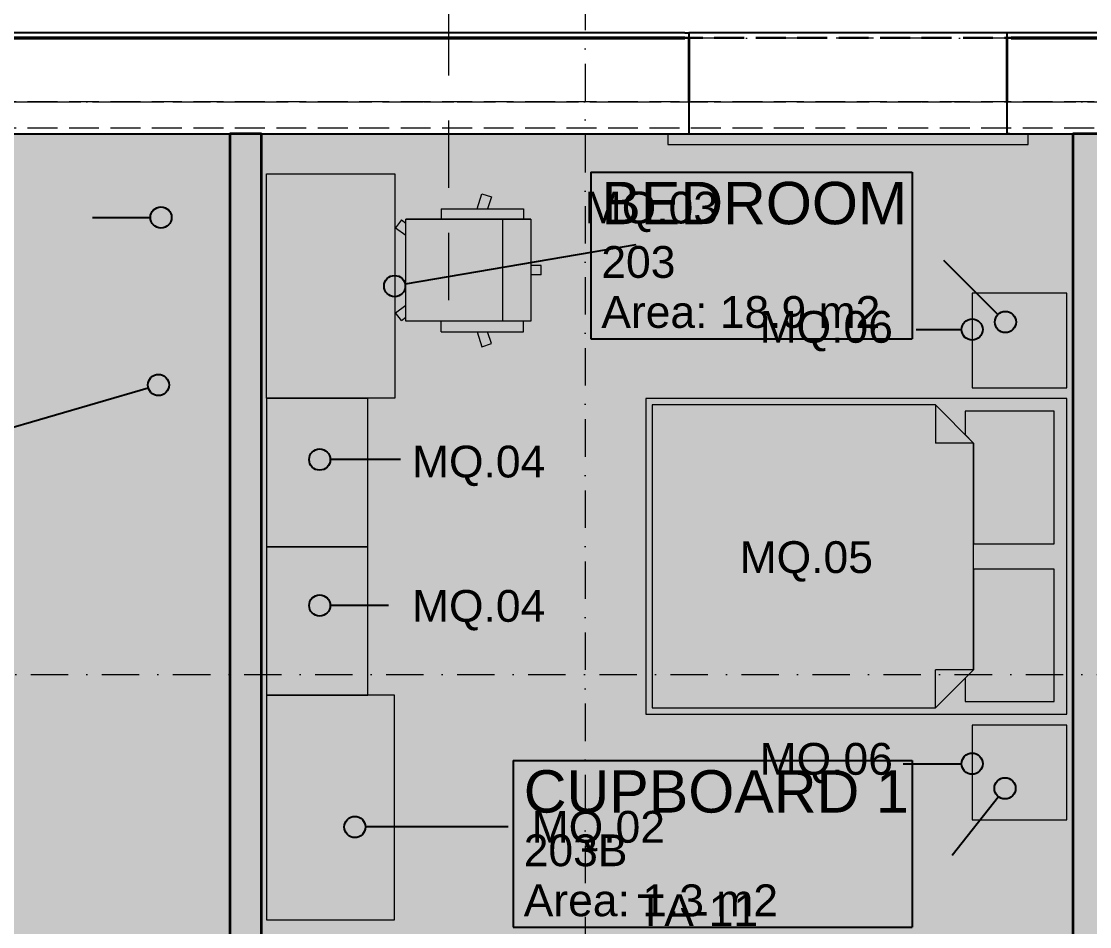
# Model space of a CAD drawing. Header units: millimetres. Extents: x -14278 to 101596, y -22378 to 34603.
# Drawn here: x 63031 to 68070, y 9484 to 13753 of the extents above; entities that cross this region are included whole.
import ezdxf
from ezdxf.enums import TextEntityAlignment as Align

# ---------------------------------------------------------------- set-up
doc = ezdxf.new("R2010")
doc.units = ezdxf.units.MM
doc.header["$MEASUREMENT"] = 0
for name, pattern in [('Dot & Dashed', [335.138881, 176.388884, -88.194442, 0, -70.555556]), ('Hidden Line', [195.611112, 141.111112, -54.5]), ('Long Dashed', [529.166651, 317.499995, -211.666656])]:
    doc.linetypes.add(name, pattern=pattern)
for name, color, linetype in [('A-Zz_20_10_90-T_TextFFEInternal', 7, 'Continuous'), ('A-Zz_60_50_80-P_MarkerSection', 7, 'Continuous'), ('NewA-Ee_25_10-M_WallsExternal', 7, 'Continuous'), ('NewA-Ee_25_10-M_WallsInternal', 7, 'Continuous'), ('NewA-Ee_30_10-M_Roofs', 7, 'Continuous'), ('NewA-Ee_30_40-M_Floors', 7, 'Continuous'), ('NewA-Ee_40_20-M_GeneralFFAndEInternalFixed', 7, 'Continuous'), ('NewA-Ee_40_20-M_GeneralFFAndEInternalMovable', 7, 'Continuous'), ('NewA-SL-M_SpacesInternal', 7, 'Continuous'), ('NewA-Ss_30_25-M_CeilingAndSoffitSystems', 7, 'Continuous'), ('NewA-Zz_20_10_90-T_TextFFEInternal', 7, 'Continuous'), ('NewA-Zz_35_40_80-M_GridStructural', 7, 'Continuous'), ('NewA-Zz_50_90_00-M_GrossInternal', 7, 'Continuous'), ('NewA-Zz_60_50_90-P_VoidOpening', 7, 'Continuous')]:
    doc.layers.add(name, color=color, linetype=linetype)
doc.styles.add('GENERATED_STYLE_1', font='')
doc.styles.get('GENERATED_STYLE_1').set_extended_font_data('Arial')

# ---------------------------------------------------------------- blocks, each defined once
blk = doc.blocks.new('Slab_29_2', base_point=(92290.2, 4673.4))
at = {"layer": 'NewA-Ee_30_40-M_Floors', "linetype": 'Continuous', "lineweight": 13}
blk.add_hatch(color=254, dxfattribs=at).paths.add_polyline_path([(92290.2, 4673.4), (92290.2, 10970.6), (94739.9, 10970.6), (94739.9, 13222.7), (60190.4, 13222.7), (60190.4, 4673.4)])
at = {"layer": 'NewA-Ee_30_40-M_Floors', "color": 6, "linetype": 'Continuous', "lineweight": 13, "flags": 128}
blk.add_lwpolyline([(92290.2, 4673.4), (60190.4, 4673.4), (60190.4, 13222.7), (94739.9, 13222.7), (94739.9, 10970.6), (92290.2, 10970.6)], close=True, dxfattribs=at)
blk = doc.blocks.new('STORAGE_202_39_2', base_point=(61447, 11866.1))
at = {"layer": 'NewA-SL-M_SpacesInternal', "color": 253, "linetype": 'Continuous', "lineweight": 13}
for p, q in [((60190.4, 13222.7), (60190.4, 8729)), ((64013.7, 13222.7), (60190.4, 13222.7)), ((64013.7, 8729), (64013.7, 13222.7)), ((60190.4, 8729), (64013.7, 8729))]:
    blk.add_line(p, q, dxfattribs=at)
at = {"layer": 'NewA-SL-M_SpacesInternal', "linetype": 'Continuous'}
for p, q in [((60728.9, 12219.7), (60728.9, 11905.4)), ((60728.9, 12219.7), (62165.1, 12219.7)), ((62165.1, 12219.7), (62165.1, 11905.4)), ((60728.9, 11905.4), (60728.9, 11669.7)), ((62165.1, 11905.4), (62165.1, 11669.7)), ((60728.9, 11669.7), (60728.9, 11434)), ((62165.1, 11669.7), (62165.1, 11434)), ((60728.9, 11434), (62165.1, 11434))]:
    blk.add_line(p, q, dxfattribs=at)
at = {"layer": 'NewA-SL-M_SpacesInternal', "color": 5, "lineweight": 70, "style": 'GENERATED_STYLE_1'}
for tag, height, p in [('ROOM_NAME', 200, (60778.9, 12174)), ('ROOM_NUMBER', 150, (60778.9, 11871.1)), ('adj_text', 150, (60778.9, 11635.4))]:
    blk.add_attdef(tag, text='', height=height, dxfattribs=at).set_placement(p, align=Align.TOP_LEFT)
blk = doc.blocks.new('BEDROOM_203_40_2', base_point=(66475.4, 12688))
at = {"layer": 'NewA-SL-M_SpacesInternal', "color": 253, "linetype": 'Continuous', "lineweight": 13}
for p, q in [((64163.7, 13222.7), (64163.7, 9219.3)), ((67991.7, 13222.7), (64163.7, 13222.7)), ((67991.7, 9219.3), (67991.7, 13222.7)), ((64163.7, 9219.3), (64988.1, 9219.3)), ((64988.1, 9219.3), (64988.1, 6268.3)), ((66216.6, 6268.3), (66216.6, 9219.3)), ((66216.6, 9219.3), (67991.7, 9219.3)), ((64988.1, 6268.3), (66216.6, 6268.3))]:
    blk.add_line(p, q, dxfattribs=at)
at = {"layer": 'NewA-SL-M_SpacesInternal', "linetype": 'Continuous'}
for p, q in [((65716.8, 13041.5), (65716.8, 12727.2)), ((65716.8, 13041.5), (67234, 13041.5)), ((67234, 13041.5), (67234, 12727.2)), ((65716.8, 12727.2), (65716.8, 12491.5)), ((67234, 12727.2), (67234, 12491.5)), ((65716.8, 12491.5), (65716.8, 12255.8)), ((67234, 12491.5), (67234, 12255.8)), ((65716.8, 12255.8), (67234, 12255.8))]:
    blk.add_line(p, q, dxfattribs=at)
at = {"layer": 'NewA-SL-M_SpacesInternal', "color": 5, "lineweight": 70, "style": 'GENERATED_STYLE_1'}
for tag, height, p in [('ROOM_NAME', 200, (65766.8, 12995.8)), ('ROOM_NUMBER', 150, (65766.8, 12693)), ('adj_text', 150, (65766.8, 12457.2))]:
    blk.add_attdef(tag, text='', height=height, dxfattribs=at).set_placement(p, align=Align.TOP_LEFT)
blk = doc.blocks.new('CUPBOARD 1_203B_49_2', base_point=(66292.4, 9913.4))
at = {"layer": 'NewA-SL-M_SpacesInternal', "linetype": 'Continuous'}
for p, q in [((65350.8, 10267), (65350.8, 9952.7)), ((65350.8, 10267), (67234, 10267)), ((67234, 10267), (67234, 9952.7)), ((65350.8, 9952.7), (65350.8, 9717)), ((67234, 9952.7), (67234, 9717)), ((65350.8, 9717), (65350.8, 9481.3)), ((67234, 9717), (67234, 9481.3)), ((65350.8, 9481.3), (67234, 9481.3))]:
    blk.add_line(p, q, dxfattribs=at)
at = {"layer": 'NewA-SL-M_SpacesInternal', "color": 253, "linetype": 'Continuous', "lineweight": 13}
for p, q in [((64163.7, 9094.3), (64163.7, 7203.9)), ((64863.1, 9094.3), (64163.7, 9094.3)), ((64863.1, 7203.9), (64863.1, 9094.3)), ((64163.7, 7203.9), (64863.1, 7203.9))]:
    blk.add_line(p, q, dxfattribs=at)
at = {"layer": 'NewA-SL-M_SpacesInternal', "color": 5, "lineweight": 70, "style": 'GENERATED_STYLE_1'}
for tag, height, p in [('ROOM_NAME', 200, (65400.8, 10221.3)), ('ROOM_NUMBER', 150, (65400.8, 9918.4)), ('adj_text', 150, (65400.8, 9682.7))]:
    blk.add_attdef(tag, text='', height=height, dxfattribs=at).set_placement(p, align=Align.TOP_LEFT)
blk = doc.blocks.new('Slab_38_2', base_point=(60190.4, 8729))
at = {"layer": 'NewA-Ss_30_25-M_CeilingAndSoffitSystems', "linetype": 'Continuous', "lineweight": 0}
blk.add_hatch(color=255, dxfattribs=at).paths.add_polyline_path([(60190.4, 8729), (62001, 8729), (62001, 9319.5), (62566.2, 9319.5), (62566.2, 8729), (64013.7, 8729), (64013.7, 13222.7), (60190.4, 13222.7)])
at = {"layer": 'NewA-Ss_30_25-M_CeilingAndSoffitSystems', "color": 6, "linetype": 'Continuous', "lineweight": 13, "flags": 128}
blk.add_lwpolyline([(60190.4, 8729), (62001, 8729), (62001, 9319.5), (62566.2, 9319.5), (62566.2, 8729), (64013.7, 8729), (64013.7, 13222.7), (60190.4, 13222.7)], close=True, dxfattribs=at)
blk = doc.blocks.new('Slab_39_2', base_point=(64163.7, 13222.7))
at = {"layer": 'NewA-Ss_30_25-M_CeilingAndSoffitSystems', "linetype": 'Continuous', "lineweight": 0}
blk.add_hatch(color=255, dxfattribs=at).paths.add_polyline_path([(64163.7, 13222.7), (64163.7, 9219.3), (64988.1, 9219.3), (64988.1, 6268.3), (66216.6, 6268.3), (66216.6, 9219.3), (67991.7, 9219.3), (67991.7, 13222.7)])
at = {"layer": 'NewA-Ss_30_25-M_CeilingAndSoffitSystems', "color": 6, "linetype": 'Continuous', "lineweight": 13, "flags": 128}
blk.add_lwpolyline([(64163.7, 13222.7), (67991.7, 13222.7), (67991.7, 9219.3), (66216.6, 9219.3), (66216.6, 6268.3), (64988.1, 6268.3), (64988.1, 9219.3), (64163.7, 9219.3)], close=True, dxfattribs=at)
blk = doc.blocks.new('Wall_68_2', base_point=(60040.2, 13373))
at = {"layer": 'NewA-Ee_25_10-M_WallsExternal', "linetype": 'Continuous'}
for p, q in [((59735.4, 13677.8), (66160, 13677.8)), ((66160, 13697.9), (66180.2, 13697.9)), ((66180.2, 13697.9), (66180.2, 13677.8)), ((67680.2, 13697.9), (66180.2, 13697.9)), ((67700.3, 13697.9), (67680.2, 13697.9)), ((67680.2, 13697.9), (67680.2, 13677.8)), ((67700.3, 13677.8), (68780, 13677.8)), ((66180.2, 13373), (66180.2, 13347.9)), ((67680.2, 13373), (67680.2, 13347.9)), ((66180.2, 13347.9), (66180.2, 13302.6)), ((67680.2, 13347.9), (67680.2, 13302.6)), ((66180.2, 13302.6), (66180.2, 13239.1)), ((67680.2, 13302.6), (67680.2, 13239.1)), ((66167.2, 13222.7), (66180.2, 13222.7)), ((66180.2, 13239.1), (66180.2, 13222.7)), ((67680.2, 13239.1), (67680.2, 13222.7)), ((67693.2, 13222.7), (67680.2, 13222.7))]:
    blk.add_line(p, q, dxfattribs=at)
at = {"layer": 'NewA-Ee_25_10-M_WallsExternal', "color": 92, "linetype": 'Continuous', "lineweight": 35}
for p, q in [((59740.1, 13673), (66160, 13673)), ((66180.2, 13673), (66180.2, 13397.9)), ((67680.2, 13673), (67680.2, 13397.9)), ((67700.3, 13673), (68780, 13673)), ((66180.2, 13397.9), (66180.2, 13373)), ((67680.2, 13397.9), (67680.2, 13373))]:
    blk.add_line(p, q, dxfattribs=at)
at = {"layer": 'NewA-Ee_25_10-M_WallsExternal', "linetype": 'Continuous', "flags": 128}
for points in [[(66160, 13697.9), (59715.2, 13697.9)], [(68780, 13697.9), (67700.3, 13697.9)], [(60190.4, 13222.7), (66167.2, 13222.7)], [(67693.2, 13222.7), (68787.2, 13222.7)]]:
    blk.add_lwpolyline(points, dxfattribs=at)
blk = doc.blocks.new('Wall_72_2', base_point=(60040.2, 13373))
at = {"layer": 'NewA-Ee_25_10-M_WallsExternal', "color": 6, "linetype": 'Hidden Line', "lineweight": 13}
for p, q in [((60040.2, 13677.8), (94890.2, 13677.8)), ((60040.2, 13673), (94890.2, 13673))]:
    blk.add_line(p, q, dxfattribs=at)
at = {"layer": 'NewA-Ee_25_10-M_WallsExternal', "color": 6, "linetype": 'Hidden Line', "lineweight": 13, "flags": 128}
for points in [[(94890.2, 13697.9), (60040.2, 13697.9)], [(60040.2, 13373), (75951.3, 13373)]]:
    blk.add_lwpolyline(points, dxfattribs=at)
blk = doc.blocks.new('Wall_91_2', base_point=(67991.7, 13222.7))
at = {"layer": 'NewA-Ee_25_10-M_WallsInternal', "color": 92, "linetype": 'Continuous', "lineweight": 35, "flags": 128}
for points in [[(67991.7, 13222.7), (67991.7, 9219.3)], [(68141.7, 13222.7), (67991.7, 13222.7)], [(68141.7, 9219.3), (68141.7, 13222.7)]]:
    blk.add_lwpolyline(points, dxfattribs=at)
blk = doc.blocks.new('Wall_92_2', base_point=(64013.7, 13222.7))
at = {"layer": 'NewA-Ee_25_10-M_WallsInternal', "color": 92, "linetype": 'Continuous', "lineweight": 35, "flags": 128}
for points in [[(64013.7, 13222.7), (64013.7, 8729)], [(64163.7, 13222.7), (64013.7, 13222.7)], [(64163.7, 9219.3), (64163.7, 13222.7)], [(64163.7, 7203.9), (64163.7, 9094.3)], [(64013.7, 8579), (64013.7, 6118.3)], [(64163.7, 6268.3), (64163.7, 7078.9)]]:
    blk.add_lwpolyline(points, dxfattribs=at)
blk = doc.blocks.new('Standard grid marker')
at = {"layer": 'NewA-Zz_35_40_80-M_GridStructural', "color": 6, "linetype": 'Dot & Dashed', "lineweight": 13}
blk.add_line((1000, 0), (18130.8, 0), dxfattribs=at)
at = {"layer": 'NewA-Zz_35_40_80-M_GridStructural', "style": 'GENERATED_STYLE_1'}
blk.add_attdef('AC_MarkerText_1', text='', height=250, rotation=90, dxfattribs=at).set_placement((-250, 14.3), align=Align.MIDDLE_CENTER)
blk = doc.blocks.new('Standard grid marker_2')
at = {"layer": 'NewA-Zz_35_40_80-M_GridStructural', "color": 6, "linetype": 'Dot & Dashed', "lineweight": 13}
blk.add_line((1000, 0), (40175.6, 0), dxfattribs=at)
at = {"layer": 'NewA-Zz_35_40_80-M_GridStructural', "style": 'GENERATED_STYLE_1'}
blk.add_attdef('AC_MarkerText_1', text='', height=250, dxfattribs=at).set_placement((41425.6, 14.3), align=Align.MIDDLE_CENTER)
blk = doc.blocks.new('Standard grid marker_4')
at = {"layer": 'NewA-Zz_35_40_80-M_GridStructural', "color": 6, "linetype": 'Dot & Dashed', "lineweight": 13}
blk.add_line((1000, 0), (40175.6, 0), dxfattribs=at)
blk = doc.blocks.new('Venetian Blind 19')
at = {"layer": 'NewA-Ee_40_20-M_GeneralFFAndEInternalFixed', "color": 1, "linetype": 'Continuous', "lineweight": 18}
for p, q in [((1700, 50), (0, 50)), ((0, 50), (0, 0)), ((0, 0), (1700, 0)), ((1700, 0), (1700, 50))]:
    blk.add_line(p, q, dxfattribs=at)
blk = doc.blocks.new('Office Desk Rect 19')
at = {"layer": 'NewA-Ee_40_20-M_GeneralFFAndEInternalMovable', "color": 1, "linetype": 'Continuous', "lineweight": 18}
for p, q in [((1058.8625, 604.8375), (0, 604.8375)), ((0, 604.8375), (0, 0)), ((1058.8625, 0), (1058.8625, 604.8375)), ((0, 0), (1058.8625, 0))]:
    blk.add_line(p, q, dxfattribs=at)
blk = doc.blocks.new('Office Chair 04 19')
at = {"layer": 'NewA-Ee_40_20-M_GeneralFFAndEInternalMovable', "color": 1, "linetype": 'Continuous', "lineweight": 18}
for p, q in [((335.5, 682), (335.5, 632.6)), ((335.5, 682), (379.5, 682)), ((379.5, 682), (379.5, 632.6)), ((597.6, 632.6), (117.3, 632.6)), ((117.3, 632.6), (117.3, 43.3)), ((117.3, 632.6), (117.3, 43.3)), ((597.6, 632.6), (597.6, 43.3)), ((597.6, 43.3), (597.6, 632.6)), ((597.6, 632.6), (597.6, 43.3)), ((67.3, 210.1), (67.3, 598.2)), ((67.3, 598.2), (117.3, 598.2)), ((647.6, 598.2), (597.6, 598.2)), ((647.6, 210.1), (647.6, 598.2)), ((117.3, 501), (597.6, 501)), ((-3.2, 401.5), (11.5, 446.7)), ((11.5, 446.7), (67.3, 428.6)), ((703.4, 446.7), (647.6, 428.6)), ((718.1, 401.5), (703.4, 446.7)), ((67.3, 378.6), (-3.2, 401.5)), ((647.6, 378.6), (718.1, 401.5)), ((67.3, 210.1), (117.3, 210.1)), ((67.3, 210.1), (117.3, 210.1)), ((647.6, 210.1), (597.6, 210.1)), ((647.6, 210.1), (597.6, 210.1)), ((117.3, 43.3), (597.6, 43.3)), ((119.9, 21.7), (135.6, 43.3)), ((119.9, 21.7), (157.3, -5.4)), ((157.3, -5.4), (192.7, 43.3)), ((557.7, -5.4), (522.2, 43.3)), ((595, 21.7), (557.7, -5.4)), ((595, 21.7), (579.3, 43.3))]:
    blk.add_line(p, q, dxfattribs=at)
blk = doc.blocks.new('Bed Double 19')
at = {"layer": 'NewA-Ee_40_20-M_GeneralFFAndEInternalMovable', "color": 1, "linetype": 'Continuous', "lineweight": 18}
for p, q in [((1489.1, 1985.4), (0, 1985.4)), ((0, 1985.4), (0, 0)), ((1489.1, 0), (1489.1, 1985.4)), ((684.5, 1925.4), (60, 1925.4)), ((60, 1925.4), (60, 1505.4)), ((684.5, 1545.4), (684.5, 1925.4)), ((1429.1, 1925.4), (804.5, 1925.4)), ((804.5, 1925.4), (804.5, 1545.4)), ((1429.1, 1505.4), (1429.1, 1925.4)), ((210, 1545.4), (30, 1365.4)), ((170, 1505.4), (210, 1545.4)), ((210, 1545.4), (684.5, 1545.4)), ((744.5, 1545.4), (210, 1545.4)), ((210, 1545.4), (210, 1365.4)), ((1279.1, 1545.4), (744.5, 1545.4)), ((804.5, 1545.4), (1279.1, 1545.4)), ((1279.1, 1545.4), (1319.1, 1505.4)), ((1459.1, 1365.4), (1279.1, 1545.4)), ((1279.1, 1545.4), (1279.1, 1365.4)), ((60, 1505.4), (170, 1505.4)), ((1319.1, 1505.4), (1429.1, 1505.4)), ((30, 1365.4), (30, 30)), ((30, 1365.4), (210, 1365.4)), ((1459.1, 1365.4), (1279.1, 1365.4)), ((1459.1, 30), (1459.1, 1365.4)), ((0, 0), (1489.1, 0)), ((30, 30), (744.5, 30)), ((744.5, 30), (1459.1, 30))]:
    blk.add_line(p, q, dxfattribs=at)
blk = doc.blocks.new('Rectangular Table 01 19_3')
at = {"layer": 'NewA-Ee_40_20-M_GeneralFFAndEInternalMovable', "color": 1, "linetype": 'Continuous', "lineweight": 18}
for p, q in [((446.6, 446.6), (0, 446.6)), ((0, 446.6), (0, 0)), ((446.6, 0), (446.6, 446.6)), ((0, 0), (446.6, 0))]:
    blk.add_line(p, q, dxfattribs=at)
blk = doc.blocks.new('Wardrobe 19')
at = {"layer": 'NewA-Ee_40_20-M_GeneralFFAndEInternalMovable', "color": 1, "linetype": 'Continuous', "lineweight": 18}
for p, q in [((1059.4, 604.8), (0, 604.8)), ((0, 604.8), (0, 0)), ((1059.4, 0), (1059.4, 604.8)), ((0, 0), (1059.4, 0))]:
    blk.add_line(p, q, dxfattribs=at)
blk = doc.blocks.new('Credenza 19_2')
at = {"layer": 'NewA-Ee_40_20-M_GeneralFFAndEInternalMovable', "color": 1, "linetype": 'Continuous', "lineweight": 18}
for p, q in [((700, 478.4), (0, 478.4)), ((0, 478.4), (0, 0)), ((700, 0), (700, 478.4)), ((0, 0), (700, 0))]:
    blk.add_line(p, q, dxfattribs=at)
blk = doc.blocks.new('Beam_16_2', base_point=(94890.2, 4673))
at = {"layer": 'NewA-Ee_30_10-M_Roofs', "color": 6, "linetype": 'Hidden Line', "lineweight": 13}
blk.add_line((94890.2, 13373), (60040.2, 13373), dxfattribs=at)
blk = doc.blocks.new('Line_67_2', base_point=(63367.1, 12827.9))
at = {"layer": 'NewA-Zz_20_10_90-T_TextFFEInternal', "linetype": 'Continuous'}
blk.add_hatch(color=256, dxfattribs=at).paths.add_polyline_path([(63739.5, 12827.9), (63735.7, 12847), (63724.9, 12863.2), (63708.6, 12874.1), (63689.5, 12877.9), (63670.4, 12874.1), (63654.1, 12863.2), (63643.3, 12847), (63639.5, 12827.9), (63643.3, 12808.7), (63654.1, 12792.5), (63670.4, 12781.7), (63689.5, 12777.9), (63708.6, 12781.7), (63724.9, 12792.5), (63735.7, 12808.7)])
blk.add_line((63367.1, 12827.9), (63639.5, 12827.9), dxfattribs=at)
blk.add_circle((63689.5, 12827.9), 50, dxfattribs=at)
blk = doc.blocks.new('Line_69_2', base_point=(65327.7, 9953.6))
at = {"layer": 'NewA-Zz_20_10_90-T_TextFFEInternal', "linetype": 'Continuous'}
blk.add_hatch(color=256, dxfattribs=at).paths.add_polyline_path([(64654.1, 9953.6), (64650.3, 9972.7), (64639.4, 9988.9), (64623.2, 9999.7), (64604.1, 10003.6), (64585, 9999.7), (64568.7, 9988.9), (64557.9, 9972.7), (64554.1, 9953.6), (64557.9, 9934.4), (64568.7, 9918.2), (64585, 9907.4), (64604.1, 9903.6), (64623.2, 9907.4), (64639.4, 9918.2), (64650.3, 9934.4)])
blk.add_line((65327.7, 9953.6), (64654.1, 9953.6), dxfattribs=at)
blk.add_circle((64604.1, 9953.6), 50, dxfattribs=at)
blk = doc.blocks.new('Line_70_2', base_point=(64763, 10998))
at = {"layer": 'NewA-Zz_20_10_90-T_TextFFEInternal', "linetype": 'Continuous'}
blk.add_hatch(color=256, dxfattribs=at).paths.add_polyline_path([(64488.3, 10998), (64484.5, 11017.2), (64473.7, 11033.4), (64457.4, 11044.2), (64438.3, 11048), (64419.2, 11044.2), (64402.9, 11033.4), (64392.1, 11017.2), (64388.3, 10998), (64392.1, 10978.9), (64402.9, 10962.7), (64419.2, 10951.8), (64438.3, 10948), (64457.4, 10951.8), (64473.7, 10962.7), (64484.5, 10978.9)])
blk.add_line((64763, 10998), (64488.3, 10998), dxfattribs=at)
blk.add_circle((64438.3, 10998), 50, dxfattribs=at)
blk = doc.blocks.new('Line_71_2', base_point=(64819.6, 11686.1))
at = {"layer": 'NewA-Zz_20_10_90-T_TextFFEInternal', "linetype": 'Continuous'}
blk.add_hatch(color=256, dxfattribs=at).paths.add_polyline_path([(64488.3, 11686.1), (64484.5, 11705.2), (64473.7, 11721.4), (64457.4, 11732.3), (64438.3, 11736.1), (64419.2, 11732.3), (64402.9, 11721.4), (64392.1, 11705.2), (64388.3, 11686.1), (64392.1, 11666.9), (64402.9, 11650.7), (64419.2, 11639.9), (64438.3, 11636.1), (64457.4, 11639.9), (64473.7, 11650.7), (64484.5, 11666.9)])
blk.add_line((64819.6, 11686.1), (64488.3, 11686.1), dxfattribs=at)
blk.add_circle((64438.3, 11686.1), 50, dxfattribs=at)
blk = doc.blocks.new('Line_72_2', base_point=(65930.4, 12698.1))
at = {"layer": 'NewA-Zz_20_10_90-T_TextFFEInternal', "linetype": 'Continuous'}
blk.add_hatch(color=256, dxfattribs=at).paths.add_polyline_path([(64842.1, 12504.3), (64838.3, 12523.5), (64827.4, 12539.7), (64811.2, 12550.5), (64792.1, 12554.3), (64772.9, 12550.5), (64756.7, 12539.7), (64745.9, 12523.5), (64742.1, 12504.3), (64745.9, 12485.2), (64756.7, 12469), (64772.9, 12458.1), (64792.1, 12454.3), (64811.2, 12458.1), (64827.4, 12469), (64838.3, 12485.2)])
blk.add_line((65930.4, 12698.1), (64841.4, 12512.7), dxfattribs=at)
blk.add_circle((64792.1, 12504.3), 50, dxfattribs=at)
blk = doc.blocks.new('Line_73_2', base_point=(67381.1, 12626.9))
at = {"layer": 'NewA-Zz_20_10_90-T_TextFFEInternal', "linetype": 'Continuous'}
blk.add_hatch(color=256, dxfattribs=at).paths.add_polyline_path([(67723.3, 12334.7), (67719.5, 12353.9), (67708.7, 12370.1), (67692.4, 12380.9), (67673.3, 12384.7), (67654.2, 12380.9), (67637.9, 12370.1), (67627.1, 12353.9), (67623.3, 12334.7), (67627.1, 12315.6), (67637.9, 12299.4), (67654.2, 12288.5), (67673.3, 12284.7), (67692.4, 12288.5), (67708.7, 12299.4), (67719.5, 12315.6)])
blk.add_line((67381.1, 12626.9), (67637.9, 12370.1), dxfattribs=at)
blk.add_circle((67673.3, 12334.7), 50, dxfattribs=at)
blk = doc.blocks.new('Line_74_2', base_point=(67252.9, 12299.5))
at = {"layer": 'NewA-Zz_20_10_90-T_TextFFEInternal', "linetype": 'Continuous'}
blk.add_hatch(color=256, dxfattribs=at).paths.add_polyline_path([(67566.2, 12299.5), (67562.4, 12318.6), (67551.6, 12334.9), (67535.4, 12345.7), (67516.2, 12349.5), (67497.1, 12345.7), (67480.9, 12334.9), (67470, 12318.6), (67466.2, 12299.5), (67470, 12280.4), (67480.9, 12264.1), (67497.1, 12253.3), (67516.2, 12249.5), (67535.4, 12253.3), (67551.6, 12264.1), (67562.4, 12280.4)])
blk.add_line((67252.9, 12299.5), (67466.2, 12299.5), dxfattribs=at)
blk.add_circle((67516.2, 12299.5), 50, dxfattribs=at)
blk = doc.blocks.new('Line_75_2', base_point=(67190.4, 10252))
at = {"layer": 'NewA-Zz_20_10_90-T_TextFFEInternal', "linetype": 'Continuous'}
blk.add_hatch(color=256, dxfattribs=at).paths.add_polyline_path([(67566.2, 10252), (67562.4, 10271.1), (67551.6, 10287.3), (67535.4, 10298.2), (67516.2, 10302), (67497.1, 10298.2), (67480.9, 10287.3), (67470, 10271.1), (67466.2, 10252), (67470, 10232.8), (67480.9, 10216.6), (67497.1, 10205.8), (67516.2, 10202), (67535.4, 10205.8), (67551.6, 10216.6), (67562.4, 10232.8)])
blk.add_line((67190.4, 10252), (67466.2, 10252), dxfattribs=at)
blk.add_circle((67516.2, 10252), 50, dxfattribs=at)
blk = doc.blocks.new('Line_76_2', base_point=(67422.5, 9820.9))
at = {"layer": 'NewA-Zz_20_10_90-T_TextFFEInternal', "linetype": 'Continuous'}
blk.add_hatch(color=256, dxfattribs=at).paths.add_polyline_path([(67721.2, 10135.9), (67717.4, 10155.1), (67706.6, 10171.3), (67690.4, 10182.1), (67671.2, 10185.9), (67652.1, 10182.1), (67635.9, 10171.3), (67625, 10155.1), (67621.2, 10135.9), (67625, 10116.8), (67635.9, 10100.6), (67652.1, 10089.7), (67671.2, 10085.9), (67690.4, 10089.7), (67706.6, 10100.6), (67717.4, 10116.8)])
blk.add_line((67422.5, 9820.9), (67640.2, 10096.7), dxfattribs=at)
blk.add_circle((67671.2, 10135.9), 50, dxfattribs=at)
blk = doc.blocks.new('Line_78_2', base_point=(62914.8, 11817.3))
at = {"layer": 'NewA-Zz_20_10_90-T_TextFFEInternal', "linetype": 'Continuous'}
blk.add_hatch(color=256, dxfattribs=at).paths.add_polyline_path([(63727.6, 12038), (63723.7, 12057.1), (63712.9, 12073.3), (63696.7, 12084.2), (63677.6, 12088), (63658.4, 12084.2), (63642.2, 12073.3), (63631.4, 12057.1), (63627.6, 12038), (63631.4, 12018.8), (63642.2, 12002.6), (63658.4, 11991.8), (63677.6, 11988), (63696.7, 11991.8), (63712.9, 12002.6), (63723.7, 12018.8)])
blk.add_line((62914.8, 11817.3), (63629.5, 12024.1), dxfattribs=at)
blk.add_circle((63677.6, 12038), 50, dxfattribs=at)
blk = doc.blocks.new('Label_162_2', base_point=(65327.7, 10113.5))
at = {"layer": 'A-Zz_20_10_90-T_TextFFEInternal', "insert": (65752.7, 10029.2), "char_height": 150, "attachment_point": 2, "style": 'GENERATED_STYLE_1'}
blk.add_mtext('\\fArial|b0|i0|c0|p34;MQ.02\\fArial|b0|i0|c0|p34;\\fArial|b0|i0|c0|p34;\\fArial|b0|i0|c0|p34;\\fArial|b0|i0|c0|p34;\\fArial|b0|i0|c0|p34;\\fArial|b0|i0|c0|p34;\\fArial|b0|i0|c0|p34;\\fArial|b0|i0|c0|p34;\\fArial|b0|i0|c0|p34;\\fArial|b0|i0|c0|p34;\\fArial|b0|i0|c0|p34;\\fArial|b0|i0|c0|p34;\\fArial|b0|i0|c0|p34;\\fArial|b0|i0|c0|p34;\\fArial|b0|i0|c0|p34;\\fArial|b0|i0|c0|p34;\\fArial|b0|i0|c0|p34;\\fArial|b0|i0|c0|p34;\\fArial|b0|i0|c0|p34;\\fArial|b0|i0|c0|p34;\\fArial|b0|i0|c0|p34;\\fArial|b0|i0|c0|p34;\\fArial|b0|i0|c0|p34;\\fArial|b0|i0|c0|p34;\\fArial|b0|i0|c0|p34;\\fArial|b0|i0|c0|p34;\\fArial|b0|i0|c0|p34;\\fArial|b0|i0|c0|p34;\\fArial|b0|i0|c0|p34;}', dxfattribs=at)
blk = doc.blocks.new('Label_163_2', base_point=(64763, 11155.3))
at = {"layer": 'A-Zz_20_10_90-T_TextFFEInternal', "insert": (65188, 11071), "char_height": 150, "attachment_point": 2, "style": 'GENERATED_STYLE_1'}
blk.add_mtext('\\fArial|b0|i0|c0|p34;MQ.04\\fArial|b0|i0|c0|p34;\\fArial|b0|i0|c0|p34;\\fArial|b0|i0|c0|p34;\\fArial|b0|i0|c0|p34;\\fArial|b0|i0|c0|p34;\\fArial|b0|i0|c0|p34;\\fArial|b0|i0|c0|p34;\\fArial|b0|i0|c0|p34;\\fArial|b0|i0|c0|p34;\\fArial|b0|i0|c0|p34;\\fArial|b0|i0|c0|p34;\\fArial|b0|i0|c0|p34;\\fArial|b0|i0|c0|p34;\\fArial|b0|i0|c0|p34;\\fArial|b0|i0|c0|p34;\\fArial|b0|i0|c0|p34;\\fArial|b0|i0|c0|p34;\\fArial|b0|i0|c0|p34;\\fArial|b0|i0|c0|p34;\\fArial|b0|i0|c0|p34;\\fArial|b0|i0|c0|p34;\\fArial|b0|i0|c0|p34;\\fArial|b0|i0|c0|p34;\\fArial|b0|i0|c0|p34;\\fArial|b0|i0|c0|p34;\\fArial|b0|i0|c0|p34;\\fArial|b0|i0|c0|p34;\\fArial|b0|i0|c0|p34;\\fArial|b0|i0|c0|p34;}', dxfattribs=at)
blk = doc.blocks.new('Label_164_2', base_point=(64763, 11836.1))
at = {"layer": 'A-Zz_20_10_90-T_TextFFEInternal', "insert": (65188, 11751.8), "char_height": 150, "attachment_point": 2, "style": 'GENERATED_STYLE_1'}
blk.add_mtext('\\fArial|b0|i0|c0|p34;MQ.04\\fArial|b0|i0|c0|p34;\\fArial|b0|i0|c0|p34;\\fArial|b0|i0|c0|p34;\\fArial|b0|i0|c0|p34;\\fArial|b0|i0|c0|p34;\\fArial|b0|i0|c0|p34;\\fArial|b0|i0|c0|p34;\\fArial|b0|i0|c0|p34;\\fArial|b0|i0|c0|p34;\\fArial|b0|i0|c0|p34;\\fArial|b0|i0|c0|p34;\\fArial|b0|i0|c0|p34;\\fArial|b0|i0|c0|p34;\\fArial|b0|i0|c0|p34;\\fArial|b0|i0|c0|p34;\\fArial|b0|i0|c0|p34;\\fArial|b0|i0|c0|p34;\\fArial|b0|i0|c0|p34;\\fArial|b0|i0|c0|p34;\\fArial|b0|i0|c0|p34;\\fArial|b0|i0|c0|p34;\\fArial|b0|i0|c0|p34;\\fArial|b0|i0|c0|p34;\\fArial|b0|i0|c0|p34;\\fArial|b0|i0|c0|p34;\\fArial|b0|i0|c0|p34;\\fArial|b0|i0|c0|p34;\\fArial|b0|i0|c0|p34;\\fArial|b0|i0|c0|p34;}', dxfattribs=at)
blk = doc.blocks.new('Label_165_2', base_point=(65577.9, 13033.8))
at = {"layer": 'A-Zz_20_10_90-T_TextFFEInternal', "insert": (66002.9, 12949.5), "char_height": 150, "attachment_point": 2, "style": 'GENERATED_STYLE_1'}
blk.add_mtext('\\fArial|b0|i0|c0|p34;MQ.03\\fArial|b0|i0|c0|p34;\\fArial|b0|i0|c0|p34;\\fArial|b0|i0|c0|p34;\\fArial|b0|i0|c0|p34;\\fArial|b0|i0|c0|p34;\\fArial|b0|i0|c0|p34;\\fArial|b0|i0|c0|p34;\\fArial|b0|i0|c0|p34;\\fArial|b0|i0|c0|p34;\\fArial|b0|i0|c0|p34;\\fArial|b0|i0|c0|p34;\\fArial|b0|i0|c0|p34;\\fArial|b0|i0|c0|p34;\\fArial|b0|i0|c0|p34;\\fArial|b0|i0|c0|p34;\\fArial|b0|i0|c0|p34;\\fArial|b0|i0|c0|p34;\\fArial|b0|i0|c0|p34;\\fArial|b0|i0|c0|p34;\\fArial|b0|i0|c0|p34;\\fArial|b0|i0|c0|p34;\\fArial|b0|i0|c0|p34;\\fArial|b0|i0|c0|p34;\\fArial|b0|i0|c0|p34;\\fArial|b0|i0|c0|p34;\\fArial|b0|i0|c0|p34;\\fArial|b0|i0|c0|p34;\\fArial|b0|i0|c0|p34;\\fArial|b0|i0|c0|p34;}', dxfattribs=at)
blk = doc.blocks.new('Label_166_2', base_point=(66308.7, 11385.4))
at = {"layer": 'A-Zz_20_10_90-T_TextFFEInternal', "insert": (66733.7, 11301.1), "char_height": 150, "attachment_point": 2, "style": 'GENERATED_STYLE_1'}
blk.add_mtext('\\fArial|b0|i0|c0|p34;MQ.05\\fArial|b0|i0|c0|p34;\\fArial|b0|i0|c0|p34;\\fArial|b0|i0|c0|p34;\\fArial|b0|i0|c0|p34;\\fArial|b0|i0|c0|p34;\\fArial|b0|i0|c0|p34;\\fArial|b0|i0|c0|p34;\\fArial|b0|i0|c0|p34;\\fArial|b0|i0|c0|p34;\\fArial|b0|i0|c0|p34;\\fArial|b0|i0|c0|p34;\\fArial|b0|i0|c0|p34;\\fArial|b0|i0|c0|p34;\\fArial|b0|i0|c0|p34;\\fArial|b0|i0|c0|p34;\\fArial|b0|i0|c0|p34;\\fArial|b0|i0|c0|p34;\\fArial|b0|i0|c0|p34;\\fArial|b0|i0|c0|p34;\\fArial|b0|i0|c0|p34;\\fArial|b0|i0|c0|p34;\\fArial|b0|i0|c0|p34;\\fArial|b0|i0|c0|p34;\\fArial|b0|i0|c0|p34;\\fArial|b0|i0|c0|p34;\\fArial|b0|i0|c0|p34;\\fArial|b0|i0|c0|p34;\\fArial|b0|i0|c0|p34;\\fArial|b0|i0|c0|p34;}', dxfattribs=at)
blk = doc.blocks.new('Label_167_2', base_point=(66402.9, 12471.3))
at = {"layer": 'A-Zz_20_10_90-T_TextFFEInternal', "insert": (66827.9, 12387), "char_height": 150, "attachment_point": 2, "style": 'GENERATED_STYLE_1'}
blk.add_mtext('\\fArial|b0|i0|c0|p34;MQ.06\\fArial|b0|i0|c0|p34;\\fArial|b0|i0|c0|p34;\\fArial|b0|i0|c0|p34;\\fArial|b0|i0|c0|p34;\\fArial|b0|i0|c0|p34;\\fArial|b0|i0|c0|p34;\\fArial|b0|i0|c0|p34;\\fArial|b0|i0|c0|p34;\\fArial|b0|i0|c0|p34;\\fArial|b0|i0|c0|p34;\\fArial|b0|i0|c0|p34;\\fArial|b0|i0|c0|p34;\\fArial|b0|i0|c0|p34;\\fArial|b0|i0|c0|p34;\\fArial|b0|i0|c0|p34;\\fArial|b0|i0|c0|p34;\\fArial|b0|i0|c0|p34;\\fArial|b0|i0|c0|p34;\\fArial|b0|i0|c0|p34;\\fArial|b0|i0|c0|p34;\\fArial|b0|i0|c0|p34;\\fArial|b0|i0|c0|p34;\\fArial|b0|i0|c0|p34;\\fArial|b0|i0|c0|p34;\\fArial|b0|i0|c0|p34;\\fArial|b0|i0|c0|p34;\\fArial|b0|i0|c0|p34;\\fArial|b0|i0|c0|p34;\\fArial|b0|i0|c0|p34;}', dxfattribs=at)
blk = doc.blocks.new('Label_168_2', base_point=(66402.9, 10434))
at = {"layer": 'A-Zz_20_10_90-T_TextFFEInternal', "insert": (66827.9, 10349.7), "char_height": 150, "attachment_point": 2, "style": 'GENERATED_STYLE_1'}
blk.add_mtext('\\fArial|b0|i0|c0|p34;MQ.06\\fArial|b0|i0|c0|p34;\\fArial|b0|i0|c0|p34;\\fArial|b0|i0|c0|p34;\\fArial|b0|i0|c0|p34;\\fArial|b0|i0|c0|p34;\\fArial|b0|i0|c0|p34;\\fArial|b0|i0|c0|p34;\\fArial|b0|i0|c0|p34;\\fArial|b0|i0|c0|p34;\\fArial|b0|i0|c0|p34;\\fArial|b0|i0|c0|p34;\\fArial|b0|i0|c0|p34;\\fArial|b0|i0|c0|p34;\\fArial|b0|i0|c0|p34;\\fArial|b0|i0|c0|p34;\\fArial|b0|i0|c0|p34;\\fArial|b0|i0|c0|p34;\\fArial|b0|i0|c0|p34;\\fArial|b0|i0|c0|p34;\\fArial|b0|i0|c0|p34;\\fArial|b0|i0|c0|p34;\\fArial|b0|i0|c0|p34;\\fArial|b0|i0|c0|p34;\\fArial|b0|i0|c0|p34;\\fArial|b0|i0|c0|p34;\\fArial|b0|i0|c0|p34;\\fArial|b0|i0|c0|p34;\\fArial|b0|i0|c0|p34;\\fArial|b0|i0|c0|p34;}', dxfattribs=at)
blk = doc.blocks.new('Label_212_2', base_point=(65796.1, 9720.2))
at = {"layer": 'A-Zz_20_10_90-T_TextFFEInternal', "insert": (66221.1, 9635.9), "char_height": 150, "attachment_point": 2, "style": 'GENERATED_STYLE_1'}
blk.add_mtext('\\fArial|b0|i0|c0|p34;TA-11\\fArial|b0|i0|c0|p34;\\fArial|b0|i0|c0|p34;\\fArial|b0|i0|c0|p34;\\fArial|b0|i0|c0|p34;\\fArial|b0|i0|c0|p34;\\fArial|b0|i0|c0|p34;\\fArial|b0|i0|c0|p34;\\fArial|b0|i0|c0|p34;\\fArial|b0|i0|c0|p34;\\fArial|b0|i0|c0|p34;\\fArial|b0|i0|c0|p34;\\fArial|b0|i0|c0|p34;\\fArial|b0|i0|c0|p34;\\fArial|b0|i0|c0|p34;\\fArial|b0|i0|c0|p34;\\fArial|b0|i0|c0|p34;\\fArial|b0|i0|c0|p34;\\fArial|b0|i0|c0|p34;\\fArial|b0|i0|c0|p34;\\fArial|b0|i0|c0|p34;\\fArial|b0|i0|c0|p34;\\fArial|b0|i0|c0|p34;\\fArial|b0|i0|c0|p34;\\fArial|b0|i0|c0|p34;\\fArial|b0|i0|c0|p34;\\fArial|b0|i0|c0|p34;\\fArial|b0|i0|c0|p34;\\fArial|b0|i0|c0|p34;\\fArial|b0|i0|c0|p34;}', dxfattribs=at)
blk = doc.blocks.new('Cutting Plane_21_2', base_point=(65048.2, -4146))
at = {"layer": 'A-Zz_60_50_80-P_MarkerSection', "color": 6, "linetype": 'Long Dashed', "lineweight": 13}
blk.add_line((65048.2, 12438.3), (65048.2, 16638.3), dxfattribs=at)
blk = doc.blocks.new('Beam_18_2', base_point=(94890.2, 4549.7))
at = {"layer": 'NewA-Zz_60_50_90-P_VoidOpening', "color": 6, "linetype": 'Hidden Line', "lineweight": 13}
blk.add_line((94890.2, 13249.7), (60040.2, 13249.7), dxfattribs=at)

msp = doc.modelspace()

# ---------------------------------------------------------------- hatches: boundary and pattern name
at = {"layer": 'NewA-Zz_50_90_00-M_GrossInternal', "linetype": 'Continuous', "lineweight": 140}
msp.add_hatch(color=1, dxfattribs=at).paths.add_polyline_path([(60190.4, 13222.7), (94739.9, 13222.7), (94739.9, 4823.3), (65539.9, 4823.3), (65539.9, 273.3), (62090.4, 273.3), (62090.4, 4823.3), (60190.4, 4823.3)])

# ---------------------------------------------------------------- linework, layer by layer
at = {"layer": 'NewA-Zz_50_90_00-M_GrossInternal', "linetype": 'Continuous', "flags": 128}
msp.add_lwpolyline([(60190.4, 13222.7), (94739.9, 13222.7), (94739.9, 4823.3), (65539.9, 4823.3), (65539.9, 273.3), (62090.4, 273.3), (62090.4, 4823.3), (60190.4, 4823.3)], close=True, dxfattribs=at)

# ---------------------------------------------------------------- block references
at = {"layer": 'A-Zz_20_10_90-T_TextFFEInternal', "color": 6, "linetype": 'Continuous', "lineweight": 13}
for name, p in [('Label_165_2', (65577.9, 13033.8)), ('Label_167_2', (66402.9, 12471.3)), ('Label_164_2', (64763, 11836.1)), ('Label_166_2', (66308.7, 11385.4)), ('Label_163_2', (64763, 11155.3)), ('Label_168_2', (66402.9, 10434)), ('Label_162_2', (65327.7, 10113.5)), ('Label_212_2', (65796.1, 9720.2))]:
    msp.add_blockref(name, p, dxfattribs=at)
at = {"layer": 'A-Zz_60_50_80-P_MarkerSection', "color": 6, "lineweight": 13}
msp.add_blockref('Cutting Plane_21_2', (65048.2, -4146), dxfattribs=at)
at = {"layer": 'NewA-Ee_25_10-M_WallsExternal', "color": 92, "lineweight": 35}
for name in ['Wall_68_2', 'Wall_72_2']:
    msp.add_blockref(name, (60040.2, 13373), dxfattribs=at)
at = {"layer": 'NewA-Ee_25_10-M_WallsInternal', "color": 92, "lineweight": 35}
for name, p in [('Wall_92_2', (64013.7, 13222.7)), ('Wall_91_2', (67991.7, 13222.7))]:
    msp.add_blockref(name, p, dxfattribs=at)
at = {"layer": 'NewA-Ee_30_10-M_Roofs', "color": 6, "lineweight": 13}
msp.add_blockref('Beam_16_2', (94890.2, 4673), dxfattribs=at)
at = {"layer": 'NewA-Ee_30_40-M_Floors', "color": 6, "linetype": 'Continuous', "lineweight": 13}
msp.add_blockref('Slab_29_2', (92290.2, 4673.4), dxfattribs=at)
at = {"layer": 'NewA-Ee_40_20-M_GeneralFFAndEInternalFixed', "color": 6, "linetype": 'Continuous', "lineweight": 13, "zscale": 1000}
msp.add_blockref('Venetian Blind 19', (66080.2, 13172.7), dxfattribs=at)
at = {"layer": 'NewA-Ee_40_20-M_GeneralFFAndEInternalMovable', "color": 6, "linetype": 'Continuous', "lineweight": 13, "xscale": -1, "zscale": 1000}
for name, p, rotation in [('Office Desk Rect 19', (64792.1, 13033.8), 90), ('Office Chair 04 19', (64801.7, 12221.6), 270)]:
    msp.add_blockref(name, p, dxfattribs=dict(at, rotation=rotation))
at = {"layer": 'NewA-Ee_40_20-M_GeneralFFAndEInternalMovable', "color": 6, "linetype": 'Continuous', "lineweight": 13, "zscale": 1000}
for p in [(67516.2, 12024.7), (67516.2, 9987.4)]:
    msp.add_blockref('Rectangular Table 01 19_3', p, dxfattribs=at)
for name, p, rotation in [('Credenza 19_2', (64665.6, 11274.9), 90), ('Bed Double 19', (65977.4, 11973.9), 270), ('Credenza 19_2', (64665.6, 10574.9), 90), ('Wardrobe 19', (64791.5, 9515.5), 90)]:
    msp.add_blockref(name, p, dxfattribs=dict(at, rotation=rotation))
at = {"layer": 'NewA-SL-M_SpacesInternal', "linetype": 'Continuous'}
for name, p, values in [('STORAGE_202_39_2', (61447, 11866.1), {'ROOM_NAME': 'STORAGE', 'ROOM_NUMBER': '202', 'adj_text': 'Area: 17.2 m2'}), ('BEDROOM_203_40_2', (66475.4, 12688), {'ROOM_NAME': 'BEDROOM', 'ROOM_NUMBER': '203', 'adj_text': 'Area: 18.9 m2'}), ('CUPBOARD 1_203B_49_2', (66292.4, 9913.4), {'ROOM_NAME': 'CUPBOARD 1', 'ROOM_NUMBER': '203B', 'adj_text': 'Area: 1.3 m2'})]:
    msp.add_blockref(name, p, dxfattribs=at).add_auto_attribs(values)
at = {"layer": 'NewA-Ss_30_25-M_CeilingAndSoffitSystems', "color": 6, "linetype": 'Continuous', "lineweight": 13}
for name, p in [('Slab_38_2', (60190.4, 8729)), ('Slab_39_2', (64163.7, 13222.7))]:
    msp.add_blockref(name, p, dxfattribs=at)
at = {"layer": 'NewA-Zz_20_10_90-T_TextFFEInternal', "linetype": 'Continuous'}
for name, p in [('Line_67_2', (63367.1, 12827.9)), ('Line_72_2', (65930.4, 12698.1)), ('Line_73_2', (67381.1, 12626.9)), ('Line_74_2', (67252.9, 12299.5)), ('Line_78_2', (62914.8, 11817.3)), ('Line_71_2', (64819.6, 11686.1)), ('Line_70_2', (64763, 10998)), ('Line_75_2', (67190.4, 10252)), ('Line_76_2', (67422.5, 9820.9)), ('Line_69_2', (65327.7, 9953.6))]:
    msp.add_blockref(name, p, dxfattribs=at)
at = {"layer": 'NewA-Zz_35_40_80-M_GridStructural', "color": 1, "linetype": 'Continuous', "lineweight": 18, "zscale": 1000}
for name, p, rotation in [('Standard grid marker', (65690.2, 15893.2), 270), ('Standard grid marker_4', (99563.4, 13673), 180)]:
    msp.add_blockref(name, p, dxfattribs=dict(at, rotation=rotation))
for p in [(58387.9, 13373), (58387.9, 10673)]:
    msp.add_blockref('Standard grid marker_2', p, dxfattribs=at)
at = {"layer": 'NewA-Zz_60_50_90-P_VoidOpening', "color": 6, "lineweight": 13}
msp.add_blockref('Beam_18_2', (94890.2, 4549.7), dxfattribs=at)

doc.saveas('drawing.dxf')
